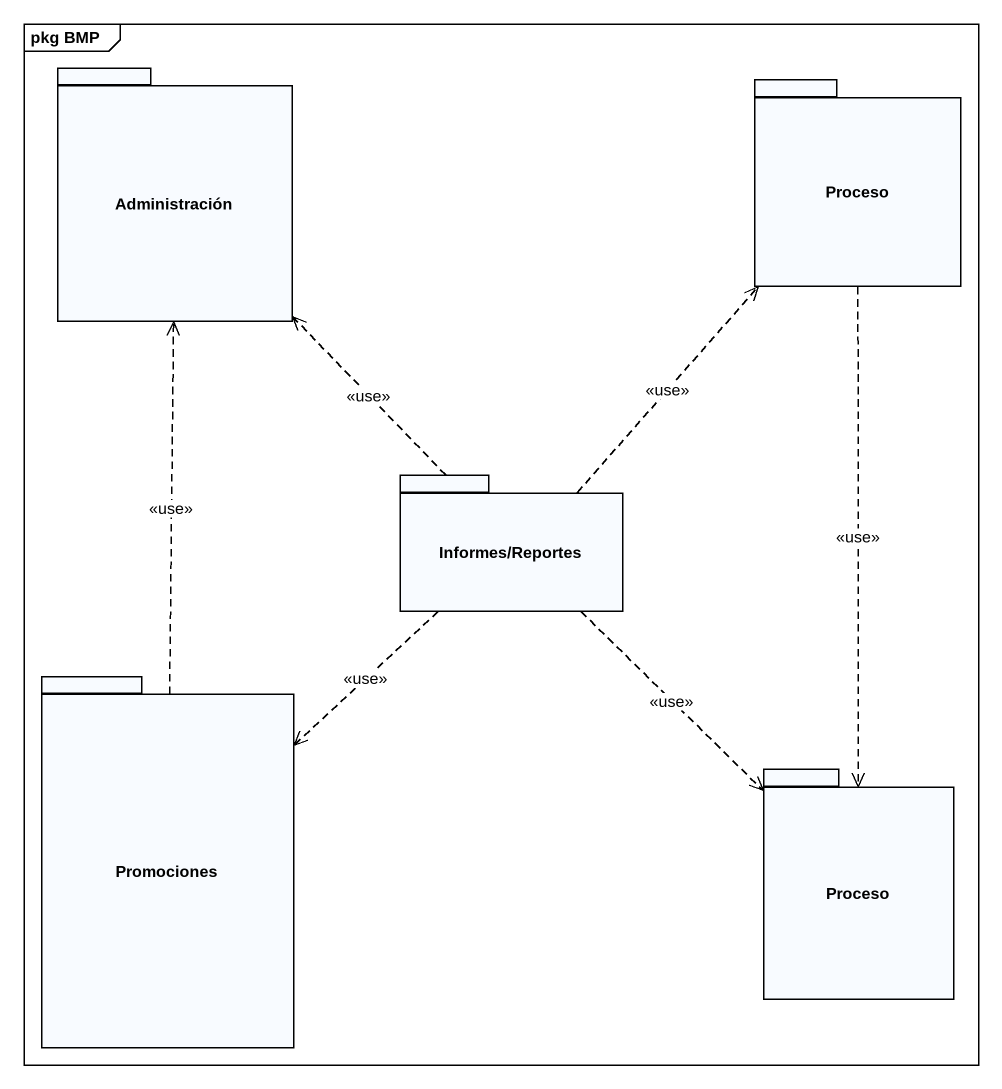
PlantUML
@startuml
mainframe pkg BMP
package Administración {
}
package Proceso {
}
package "Informes/Reportes" as Informes_Reportes {
}
package Promociones {
}
package "Proceso" as Proceso_2 {
}
Proceso ..> Proceso_2 : <<use>>
Informes_Reportes .up.> Administración : <<use>>
Informes_Reportes .up.> Proceso : <<use>>
Informes_Reportes ..> Promociones : <<use>>
Informes_Reportes ..> Proceso_2 : <<use>>
Promociones .up.> Administración : <<use>>
@enduml
